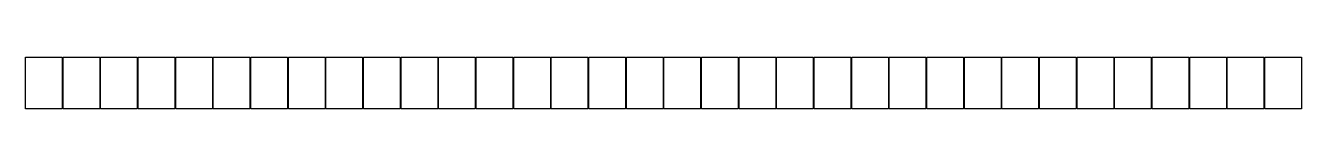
# Model space of a CAD drawing. Header units: millimetres. Extents: x 0 to 1461000, y -704200 to -644800.
import ezdxf

# ---------------------------------------------------------------- set-up
doc = ezdxf.new("R2010")
doc.units = ezdxf.units.MM
doc.layers.add('print', color=5, linetype='Continuous')

msp = doc.modelspace()

# ---------------------------------------------------------------- linework, layer by layer
at = {"layer": 'print'}
for points in [[(0, -644800), (42000, -644800), (42000, -704200), (0, -704200)], [(43000, -644800), (85000, -644800), (85000, -704200), (43000, -704200)], [(86000, -644800), (128000, -644800), (128000, -704200), (86000, -704200)], [(129000, -644800), (171000, -644800), (171000, -704200), (129000, -704200)], [(172000, -644800), (214000, -644800), (214000, -704200), (172000, -704200)], [(215000, -644800), (257000, -644800), (257000, -704200), (215000, -704200)], [(258000, -644800), (300000, -644800), (300000, -704200), (258000, -704200)], [(301000, -644800), (343000, -644800), (343000, -704200), (301000, -704200)], [(344000, -644800), (386000, -644800), (386000, -704200), (344000, -704200)], [(387000, -644800), (429000, -644800), (429000, -704200), (387000, -704200)], [(430000, -644800), (472000, -644800), (472000, -704200), (430000, -704200)], [(473000, -644800), (515000, -644800), (515000, -704200), (473000, -704200)], [(516000, -644800), (558000, -644800), (558000, -704200), (516000, -704200)], [(559000, -644800), (601000, -644800), (601000, -704200), (559000, -704200)], [(602000, -644800), (644000, -644800), (644000, -704200), (602000, -704200)], [(645000, -644800), (687000, -644800), (687000, -704200), (645000, -704200)], [(688000, -644800), (730000, -644800), (730000, -704200), (688000, -704200)], [(731000, -644800), (773000, -644800), (773000, -704200), (731000, -704200)], [(774000, -644800), (816000, -644800), (816000, -704200), (774000, -704200)], [(817000, -644800), (859000, -644800), (859000, -704200), (817000, -704200)], [(860000, -644800), (902000, -644800), (902000, -704200), (860000, -704200)], [(903000, -644800), (945000, -644800), (945000, -704200), (903000, -704200)], [(946000, -644800), (988000, -644800), (988000, -704200), (946000, -704200)], [(989000, -644800), (1031000, -644800), (1031000, -704200), (989000, -704200)], [(1032000, -644800), (1074000, -644800), (1074000, -704200), (1032000, -704200)], [(1075000, -644800), (1117000, -644800), (1117000, -704200), (1075000, -704200)], [(1118000, -644800), (1160000, -644800), (1160000, -704200), (1118000, -704200)], [(1161000, -644800), (1203000, -644800), (1203000, -704200), (1161000, -704200)], [(1204000, -644800), (1246000, -644800), (1246000, -704200), (1204000, -704200)], [(1247000, -644800), (1289000, -644800), (1289000, -704200), (1247000, -704200)], [(1290000, -644800), (1332000, -644800), (1332000, -704200), (1290000, -704200)], [(1333000, -644800), (1375000, -644800), (1375000, -704200), (1333000, -704200)], [(1376000, -644800), (1418000, -644800), (1418000, -704200), (1376000, -704200)], [(1419000, -644800), (1461000, -644800), (1461000, -704200), (1419000, -704200)]]:
    msp.add_lwpolyline(points, close=True, dxfattribs=at)

doc.saveas('drawing.dxf')
